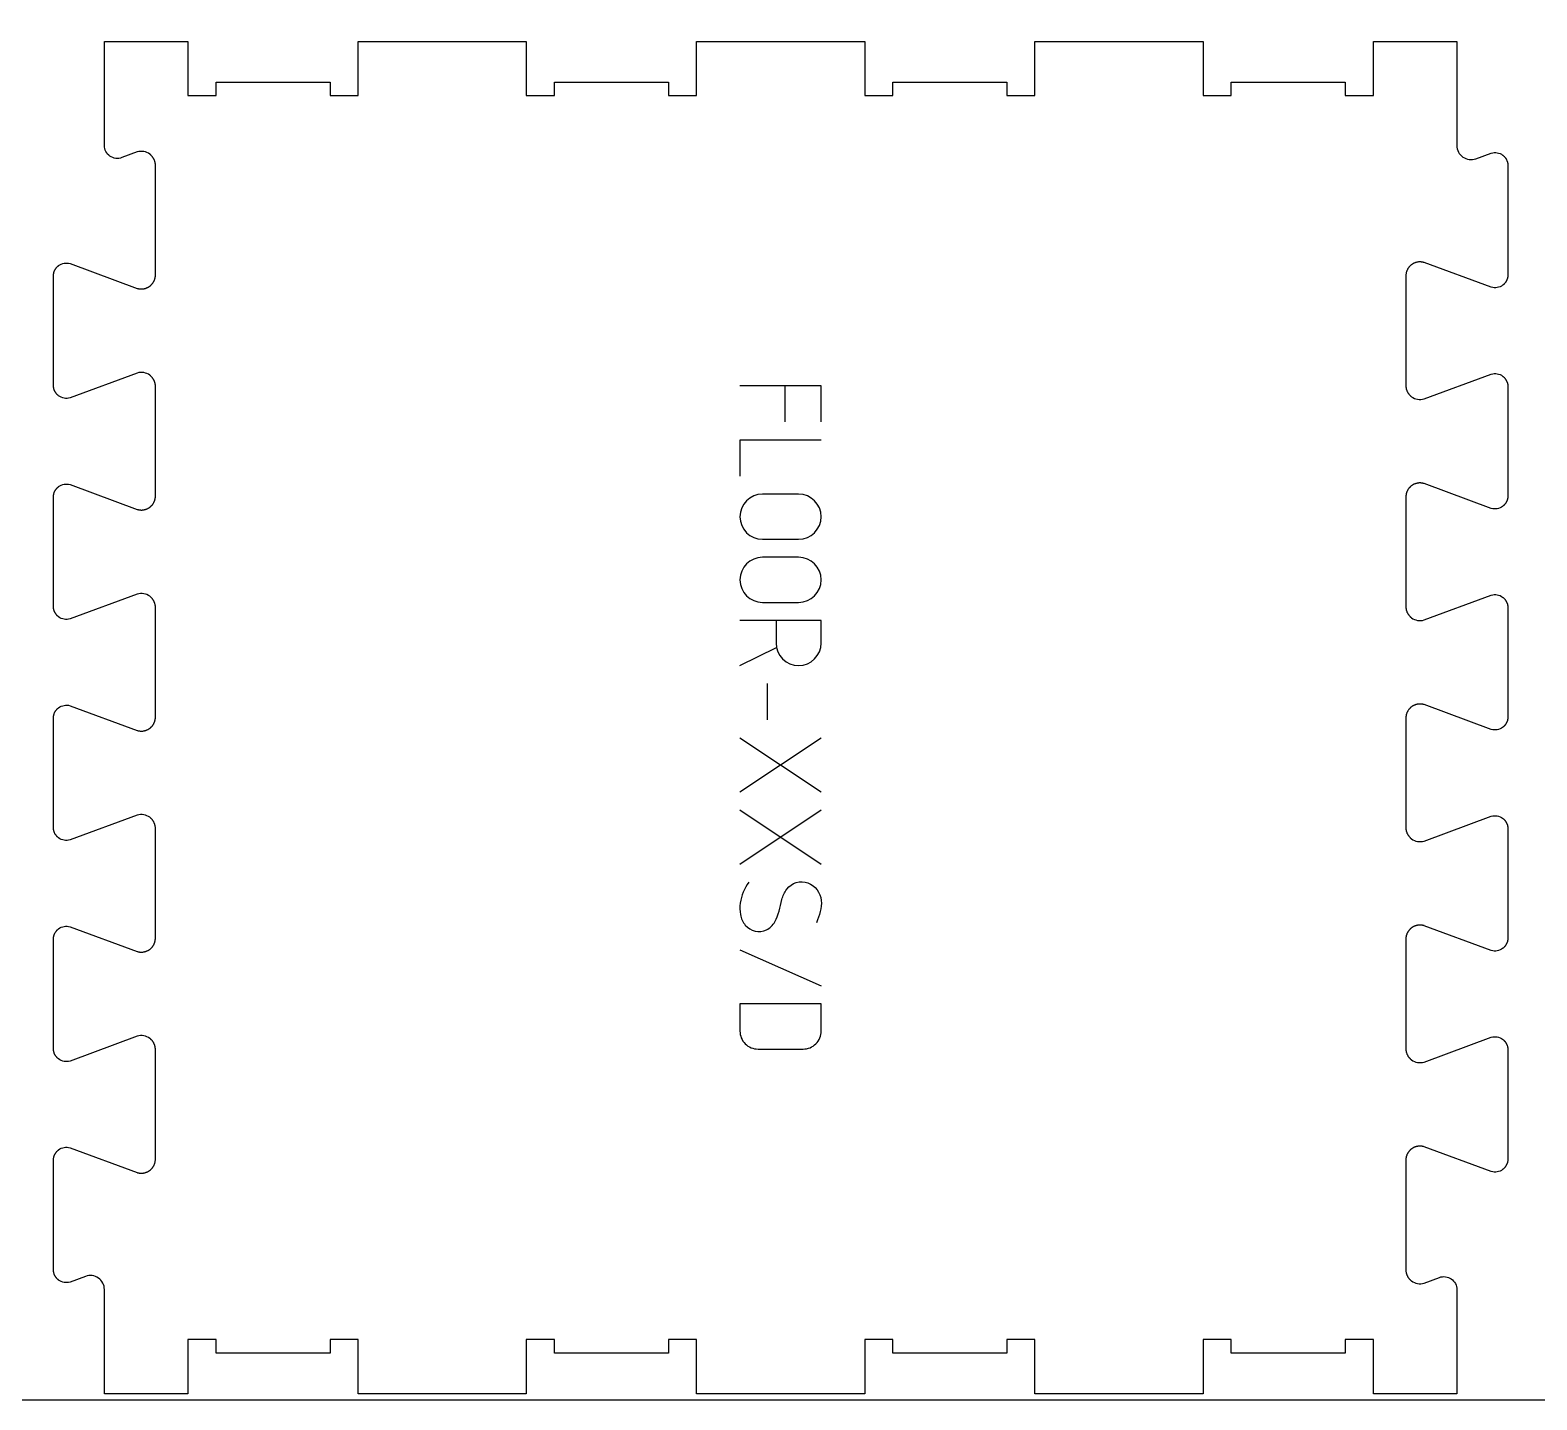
# Model space of a CAD drawing. Extents: x 0 to 12757, y 0 to 30003.
# Drawn here: x 1669 to 2337, y 11996 to 12603 of the extents above; entities that cross this region are included whole.
import ezdxf

# ---------------------------------------------------------------- set-up
doc = ezdxf.new("R2010")
doc.units = 0
for name, color, linetype in [('0_SHEET_SPRUCEPLY_2440X122', 1, 'CONTINUOUS'), ('1_ANYTOOL_1MMDEEP_LABELS_S', 2, 'CONTINUOUS'), ('4_ANYTOOL_CUTTHROUGH_OUTSI', 5, 'CONTINUOUS')]:
    doc.layers.add(name, color=color, linetype=linetype)

msp = doc.modelspace()

# ---------------------------------------------------------------- linework, layer by layer
at = {"layer": '0_SHEET_SPRUCEPLY_2440X122'}
msp.add_lwpolyline([(371.7, 13215.62), (371.7, 11995.62), (2811.7, 11995.62), (2811.7, 13215.62)], close=True, dxfattribs=at)
at = {"layer": '1_ANYTOOL_1MMDEEP_LABELS_S', "color": 2}
for points in [[(2019.31, 12429.14), (2019.31, 12445.14), (1983.31, 12445.14)], [(2003.31, 12429.14), (2003.31, 12445.14)], [(2019.31, 12421.14), (1983.31, 12421.14), (1983.31, 12405.14)], [(1983.31, 12321.14), (1999.5, 12329.23)], [(1995.31, 12313.14), (1995.31, 12297.14)], [(1983.31, 12289.14), (2019.31, 12265.14)], [(1983.31, 12265.14), (2019.31, 12289.14)], [(1983.31, 12257.14), (2019.31, 12233.14)], [(1983.31, 12233.14), (2019.31, 12257.14)], [(1983.31, 12195.14), (2019.31, 12179.14)]]:
    msp.add_lwpolyline(points, dxfattribs=at)
for points in [[(1993.31, 12397.14, 1), (1993.31, 12377.14), (2009.31, 12377.14, 1), (2009.31, 12397.14)], [(1993.31, 12369.14, 1), (1993.31, 12349.14), (2009.31, 12349.14, 1), (2009.31, 12369.14)], [(2019.31, 12159.14), (2019.31, 12171.14), (1983.31, 12171.14), (1983.31, 12159.14, 0.414214), (1991.31, 12151.14), (2011.31, 12151.14, 0.414214)]]:
    msp.add_lwpolyline(points, format="xyb", close=True, dxfattribs=at)
for points in [[(1999.31, 12341.14), (1999.31, 12331.14, 1), (2019.31, 12331.14), (2019.31, 12341.14), (1983.31, 12341.14)], [(1987.31, 12225.14, 0.136555), (1983.44, 12215.86, 0.071716), (1983.54, 12210.73, 0.133522), (1985.65, 12206.1, 0.344001), (1995.07, 12204.05, 0.153745), (1998.79, 12207.53, 0.071568), (2000.62, 12212.25, -0.00912), (2001.9, 12217.39, -0.090615), (2004.08, 12221.97, -0.340346), (2013.46, 12224.77, -0.284273), (2019.32, 12217.07, -0.092596), (2018.88, 12212.06, -0.017533), (2017.31, 12207.14)]]:
    msp.add_lwpolyline(points, format="xyb", dxfattribs=at)
at = {"layer": '4_ANYTOOL_CUTTHROUGH_OUTSI', "color": 5}
msp.add_lwpolyline([(1701.59, 12044.49, 0.522088), (1693.18, 12050.36), (1686.38, 12047.84, -0.236725), (1681.3, 12048.74), (1681.17, 12048.84), (1681.04, 12048.94), (1680.92, 12049.05), (1680.8, 12049.16), (1680.68, 12049.27), (1680.56, 12049.39), (1680.45, 12049.52), (1680.34, 12049.64), (1680.23, 12049.77), (1680.13, 12049.91), (1680.03, 12050.04), (1679.93, 12050.18), (1679.84, 12050.33), (1679.75, 12050.47), (1679.67, 12050.62), (1679.59, 12050.77), (1679.52, 12050.93), (1679.45, 12051.08), (1679.38, 12051.24), (1679.32, 12051.4), (1679.27, 12051.56), (1679.22, 12051.72), (1679.17, 12051.88), (1679.13, 12052.04), (1679.1, 12052.21), (1679.06, 12052.37), (1679.04, 12052.54), (1679.02, 12052.7), (1679, 12052.87), (1678.99, 12053.03), (1678.98, 12053.19), (1678.98, 12053.35), (1678.98, 12101.86), (1678.98, 12102.02), (1678.99, 12102.18), (1679, 12102.35), (1679.02, 12102.51), (1679.04, 12102.68), (1679.07, 12102.84), (1679.1, 12103), (1679.13, 12103.17), (1679.17, 12103.33), (1679.22, 12103.49), (1679.27, 12103.66), (1679.32, 12103.82), (1679.38, 12103.97), (1679.45, 12104.13), (1679.52, 12104.29), (1679.59, 12104.44), (1679.67, 12104.59), (1679.75, 12104.74), (1679.84, 12104.89), (1679.93, 12105.03), (1680.03, 12105.17), (1680.13, 12105.31), (1680.23, 12105.44), (1680.34, 12105.57), (1680.45, 12105.7), (1680.56, 12105.82), (1680.68, 12105.94), (1680.8, 12106.05), (1680.92, 12106.16), (1681.04, 12106.27), (1681.17, 12106.37), (1681.3, 12106.47, -0.236725), (1686.38, 12107.37), (1716.15, 12096.37), (1716.16, 12096.37), (1716.16, 12096.37), (1716.33, 12096.32), (1716.5, 12096.27), (1716.67, 12096.24), (1716.85, 12096.2), (1717.03, 12096.17), (1717.21, 12096.15), (1717.39, 12096.13), (1717.57, 12096.12), (1717.75, 12096.11), (1717.93, 12096.1), (1718.12, 12096.11), (1718.3, 12096.11), (1718.49, 12096.13), (1718.67, 12096.14), (1718.85, 12096.17), (1719.04, 12096.2), (1719.22, 12096.23), (1719.4, 12096.27), (1719.58, 12096.32), (1719.76, 12096.37), (1719.93, 12096.42), (1720.11, 12096.49), (1720.28, 12096.55), (1720.45, 12096.62), (1720.61, 12096.7), (1720.78, 12096.78), (1720.94, 12096.86), (1721.09, 12096.95), (1721.25, 12097.04), (1721.4, 12097.14), (1721.54, 12097.24), (1721.69, 12097.34), (1721.83, 12097.45), (1721.96, 12097.56), (1722.1, 12097.67), (1722.23, 12097.79), (1722.36, 12097.92), (1722.49, 12098.05), (1722.61, 12098.18), (1722.73, 12098.32), (1722.84, 12098.46), (1722.96, 12098.61), (1723.07, 12098.75), (1723.17, 12098.91), (1723.27, 12099.06), (1723.36, 12099.22), (1723.45, 12099.38), (1723.54, 12099.55), (1723.62, 12099.71), (1723.7, 12099.88), (1723.77, 12100.05), (1723.83, 12100.23), (1723.89, 12100.4), (1723.95, 12100.58), (1724, 12100.75), (1724.04, 12100.93), (1724.08, 12101.11), (1724.11, 12101.29), (1724.14, 12101.47), (1724.16, 12101.64), (1724.18, 12101.82), (1724.19, 12102), (1724.2, 12102.18), (1724.2, 12102.35), (1724.21, 12150.86), (1724.2, 12151.04), (1724.2, 12151.21), (1724.18, 12151.39), (1724.16, 12151.57), (1724.14, 12151.75), (1724.11, 12151.92), (1724.08, 12152.1), (1724.04, 12152.28), (1724, 12152.46), (1723.95, 12152.64), (1723.89, 12152.81), (1723.83, 12152.99), (1723.77, 12153.16), (1723.7, 12153.33), (1723.62, 12153.5), (1723.54, 12153.66), (1723.45, 12153.83), (1723.36, 12153.99), (1723.27, 12154.15), (1723.17, 12154.31), (1723.07, 12154.46), (1722.96, 12154.61), (1722.85, 12154.75), (1722.73, 12154.89), (1722.61, 12155.03), (1722.49, 12155.16), (1722.36, 12155.29), (1722.23, 12155.42), (1722.1, 12155.54), (1721.96, 12155.65), (1721.83, 12155.77), (1721.69, 12155.87, 0.237079), (1716.16, 12156.85), (1716.15, 12156.84), (1686.38, 12145.84), (1686.38, 12145.84, -0.236725), (1681.3, 12146.74), (1681.17, 12146.84), (1681.04, 12146.94), (1680.92, 12147.05), (1680.8, 12147.16), (1680.68, 12147.27), (1680.56, 12147.39), (1680.45, 12147.52), (1680.34, 12147.64), (1680.23, 12147.77), (1680.13, 12147.91), (1680.03, 12148.04), (1679.93, 12148.18), (1679.84, 12148.33), (1679.75, 12148.47), (1679.67, 12148.62), (1679.59, 12148.77), (1679.52, 12148.93), (1679.45, 12149.08), (1679.38, 12149.24), (1679.32, 12149.4), (1679.27, 12149.56), (1679.22, 12149.72), (1679.17, 12149.88), (1679.13, 12150.04), (1679.1, 12150.21), (1679.07, 12150.37), (1679.04, 12150.54), (1679.02, 12150.7), (1679, 12150.87), (1678.99, 12151.03), (1678.98, 12151.19), (1678.98, 12151.35), (1678.98, 12199.86), (1678.98, 12200.02), (1678.99, 12200.18), (1679, 12200.35), (1679.02, 12200.51), (1679.04, 12200.68), (1679.07, 12200.84), (1679.1, 12201), (1679.13, 12201.17), (1679.17, 12201.33), (1679.22, 12201.49), (1679.27, 12201.66), (1679.32, 12201.82), (1679.38, 12201.97), (1679.45, 12202.13), (1679.52, 12202.29), (1679.59, 12202.44), (1679.67, 12202.59), (1679.76, 12202.74), (1679.84, 12202.89), (1679.93, 12203.03), (1680.03, 12203.17), (1680.13, 12203.31), (1680.23, 12203.44), (1680.34, 12203.57), (1680.45, 12203.7), (1680.56, 12203.82), (1680.68, 12203.94), (1680.8, 12204.05), (1680.92, 12204.16), (1681.04, 12204.27), (1681.17, 12204.37), (1681.3, 12204.47, -0.236725), (1686.38, 12205.37), (1716.15, 12194.37), (1716.16, 12194.37), (1716.16, 12194.37), (1716.33, 12194.32), (1716.5, 12194.27), (1716.67, 12194.24), (1716.85, 12194.2), (1717.03, 12194.17), (1717.21, 12194.15), (1717.39, 12194.13), (1717.57, 12194.12), (1717.75, 12194.11), (1717.94, 12194.1), (1718.12, 12194.11), (1718.3, 12194.11), (1718.49, 12194.13), (1718.67, 12194.14), (1718.86, 12194.17), (1719.04, 12194.2), (1719.22, 12194.23), (1719.4, 12194.27), (1719.58, 12194.32), (1719.76, 12194.37), (1719.93, 12194.42), (1720.11, 12194.49), (1720.28, 12194.55), (1720.45, 12194.62), (1720.61, 12194.7), (1720.78, 12194.78), (1720.94, 12194.86), (1721.09, 12194.95), (1721.25, 12195.04), (1721.4, 12195.14), (1721.54, 12195.24), (1721.69, 12195.34), (1721.83, 12195.45), (1721.96, 12195.56), (1722.1, 12195.67), (1722.23, 12195.79), (1722.36, 12195.92), (1722.49, 12196.05), (1722.61, 12196.18), (1722.73, 12196.32), (1722.85, 12196.46), (1722.96, 12196.61), (1723.07, 12196.75), (1723.17, 12196.91), (1723.27, 12197.06), (1723.36, 12197.22), (1723.45, 12197.38), (1723.54, 12197.55), (1723.62, 12197.71), (1723.7, 12197.88), (1723.77, 12198.05), (1723.83, 12198.23), (1723.89, 12198.4), (1723.95, 12198.58), (1724, 12198.75), (1724.04, 12198.93), (1724.08, 12199.11), (1724.11, 12199.29), (1724.14, 12199.47), (1724.16, 12199.64), (1724.18, 12199.82), (1724.2, 12200), (1724.2, 12200.18), (1724.21, 12200.35), (1724.21, 12248.86), (1724.2, 12249.04), (1724.2, 12249.21), (1724.18, 12249.39), (1724.17, 12249.57), (1724.14, 12249.75), (1724.11, 12249.92), (1724.08, 12250.1), (1724.04, 12250.28), (1724, 12250.46), (1723.95, 12250.64), (1723.89, 12250.81), (1723.83, 12250.99), (1723.77, 12251.16), (1723.7, 12251.33), (1723.62, 12251.5), (1723.54, 12251.66), (1723.45, 12251.83), (1723.36, 12251.99), (1723.27, 12252.15), (1723.17, 12252.31), (1723.07, 12252.46), (1722.96, 12252.61), (1722.85, 12252.75), (1722.73, 12252.89), (1722.61, 12253.03), (1722.49, 12253.16), (1722.36, 12253.29), (1722.23, 12253.42), (1722.1, 12253.54), (1721.96, 12253.65), (1721.83, 12253.77), (1721.69, 12253.87, 0.237079), (1716.16, 12254.85), (1716.15, 12254.84), (1716.14, 12254.84), (1686.38, 12243.84), (1686.38, 12243.84, -0.236725), (1681.3, 12244.74), (1681.17, 12244.84), (1681.04, 12244.94), (1680.92, 12245.05), (1680.8, 12245.16), (1680.68, 12245.27), (1680.56, 12245.39), (1680.45, 12245.52), (1680.34, 12245.64), (1680.23, 12245.77), (1680.13, 12245.91), (1680.03, 12246.04), (1679.93, 12246.18), (1679.84, 12246.33), (1679.76, 12246.47), (1679.67, 12246.62), (1679.59, 12246.77), (1679.52, 12246.93), (1679.45, 12247.08), (1679.38, 12247.24), (1679.32, 12247.4), (1679.27, 12247.56), (1679.22, 12247.72), (1679.17, 12247.88), (1679.13, 12248.04), (1679.1, 12248.21), (1679.07, 12248.37), (1679.04, 12248.54), (1679.02, 12248.7), (1679, 12248.87), (1678.99, 12249.03), (1678.98, 12249.19), (1678.98, 12249.35), (1678.98, 12297.86), (1678.98, 12298.02), (1678.99, 12298.18), (1679, 12298.35), (1679.02, 12298.51), (1679.04, 12298.68), (1679.07, 12298.84), (1679.1, 12299), (1679.13, 12299.17), (1679.17, 12299.33), (1679.22, 12299.49), (1679.27, 12299.66), (1679.33, 12299.82), (1679.39, 12299.97), (1679.45, 12300.13), (1679.52, 12300.29), (1679.59, 12300.44), (1679.67, 12300.59), (1679.76, 12300.74), (1679.84, 12300.89), (1679.93, 12301.03), (1680.03, 12301.17), (1680.13, 12301.31), (1680.23, 12301.44), (1680.34, 12301.57), (1680.45, 12301.7), (1680.56, 12301.82), (1680.68, 12301.94), (1680.8, 12302.05), (1680.92, 12302.16), (1681.04, 12302.27), (1681.17, 12302.37), (1681.3, 12302.47, -0.236725), (1686.38, 12303.37), (1716.15, 12292.37), (1716.16, 12292.37), (1716.16, 12292.37), (1716.33, 12292.32), (1716.5, 12292.27), (1716.67, 12292.24), (1716.85, 12292.2), (1717.03, 12292.17), (1717.21, 12292.15), (1717.39, 12292.13), (1717.57, 12292.12), (1717.75, 12292.11), (1717.94, 12292.1), (1718.12, 12292.11), (1718.3, 12292.11), (1718.49, 12292.13), (1718.67, 12292.14), (1718.86, 12292.17), (1719.04, 12292.2), (1719.22, 12292.23), (1719.4, 12292.27), (1719.58, 12292.32), (1719.76, 12292.37), (1719.93, 12292.42), (1720.11, 12292.49), (1720.28, 12292.55), (1720.45, 12292.62), (1720.61, 12292.7), (1720.78, 12292.78), (1720.94, 12292.86), (1721.09, 12292.95), (1721.25, 12293.04), (1721.4, 12293.14), (1721.54, 12293.24), (1721.69, 12293.34), (1721.83, 12293.45), (1721.96, 12293.56), (1722.1, 12293.67), (1722.23, 12293.79), (1722.36, 12293.92), (1722.49, 12294.05), (1722.61, 12294.18), (1722.73, 12294.32), (1722.85, 12294.46), (1722.96, 12294.61), (1723.07, 12294.75), (1723.17, 12294.91), (1723.27, 12295.06), (1723.36, 12295.22), (1723.45, 12295.38), (1723.54, 12295.55), (1723.62, 12295.71), (1723.7, 12295.88), (1723.77, 12296.05), (1723.83, 12296.23), (1723.89, 12296.4), (1723.95, 12296.58), (1724, 12296.75), (1724.04, 12296.93), (1724.08, 12297.11), (1724.11, 12297.29), (1724.14, 12297.47), (1724.17, 12297.64), (1724.18, 12297.82), (1724.2, 12298), (1724.2, 12298.18), (1724.21, 12298.35), (1724.21, 12346.86), (1724.2, 12347.04), (1724.2, 12347.21), (1724.18, 12347.39), (1724.17, 12347.57), (1724.14, 12347.75), (1724.11, 12347.92), (1724.08, 12348.1), (1724.04, 12348.28), (1724, 12348.46), (1723.95, 12348.64), (1723.89, 12348.81), (1723.83, 12348.99), (1723.77, 12349.16), (1723.7, 12349.33), (1723.62, 12349.5), (1723.54, 12349.66), (1723.46, 12349.83), (1723.36, 12349.99), (1723.27, 12350.15), (1723.17, 12350.31), (1723.07, 12350.46), (1722.96, 12350.61), (1722.85, 12350.75), (1722.73, 12350.89), (1722.61, 12351.03), (1722.49, 12351.16), (1722.36, 12351.29), (1722.23, 12351.42), (1722.1, 12351.54), (1721.96, 12351.65), (1721.83, 12351.77), (1721.69, 12351.87, 0.237079), (1716.16, 12352.85), (1716.15, 12352.84), (1716.15, 12352.84), (1686.38, 12341.84), (1686.38, 12341.84, -0.236725), (1681.3, 12342.74), (1681.17, 12342.84), (1681.04, 12342.94), (1680.92, 12343.05), (1680.8, 12343.16), (1680.68, 12343.27), (1680.56, 12343.39), (1680.45, 12343.52), (1680.34, 12343.64), (1680.23, 12343.77), (1680.13, 12343.91), (1680.03, 12344.04), (1679.93, 12344.18), (1679.84, 12344.33), (1679.76, 12344.47), (1679.67, 12344.62), (1679.59, 12344.77), (1679.52, 12344.93), (1679.45, 12345.08), (1679.39, 12345.24), (1679.33, 12345.4), (1679.27, 12345.56), (1679.22, 12345.72), (1679.17, 12345.88), (1679.13, 12346.04), (1679.1, 12346.21), (1679.07, 12346.37), (1679.04, 12346.54), (1679.02, 12346.7), (1679, 12346.87), (1678.99, 12347.03), (1678.98, 12347.19), (1678.98, 12347.35), (1678.98, 12395.86), (1678.98, 12396.02), (1678.99, 12396.18), (1679, 12396.35), (1679.02, 12396.51), (1679.04, 12396.68), (1679.07, 12396.84), (1679.1, 12397), (1679.13, 12397.17), (1679.17, 12397.33), (1679.22, 12397.49), (1679.27, 12397.66), (1679.33, 12397.82), (1679.39, 12397.97), (1679.45, 12398.13), (1679.52, 12398.29), (1679.59, 12398.44), (1679.67, 12398.59), (1679.76, 12398.74), (1679.84, 12398.89), (1679.94, 12399.03), (1680.03, 12399.17), (1680.13, 12399.31), (1680.23, 12399.44), (1680.34, 12399.57), (1680.45, 12399.7), (1680.56, 12399.82), (1680.68, 12399.94), (1680.8, 12400.05), (1680.92, 12400.16), (1681.05, 12400.27), (1681.17, 12400.37), (1681.3, 12400.47, -0.236725), (1686.38, 12401.37), (1716.15, 12390.37), (1716.16, 12390.37), (1716.16, 12390.37), (1716.33, 12390.32), (1716.5, 12390.27), (1716.67, 12390.24), (1716.85, 12390.2), (1717.03, 12390.17), (1717.21, 12390.15), (1717.39, 12390.13), (1717.57, 12390.12), (1717.75, 12390.11), (1717.94, 12390.1), (1718.12, 12390.11), (1718.3, 12390.11), (1718.49, 12390.13), (1718.67, 12390.14), (1718.86, 12390.17), (1719.04, 12390.2), (1719.22, 12390.23), (1719.4, 12390.27), (1719.58, 12390.32), (1719.76, 12390.37), (1719.93, 12390.42), (1720.11, 12390.49), (1720.28, 12390.55), (1720.45, 12390.62), (1720.61, 12390.7), (1720.78, 12390.78), (1720.94, 12390.86), (1721.09, 12390.95), (1721.25, 12391.04), (1721.4, 12391.14), (1721.54, 12391.24), (1721.69, 12391.34), (1721.83, 12391.45), (1721.96, 12391.56), (1722.1, 12391.67), (1722.23, 12391.79), (1722.36, 12391.92), (1722.49, 12392.05), (1722.61, 12392.18), (1722.73, 12392.32), (1722.85, 12392.46), (1722.96, 12392.61), (1723.07, 12392.75), (1723.17, 12392.91), (1723.27, 12393.06), (1723.36, 12393.22), (1723.46, 12393.38), (1723.54, 12393.55), (1723.62, 12393.71), (1723.7, 12393.88), (1723.77, 12394.05), (1723.83, 12394.23), (1723.89, 12394.4), (1723.95, 12394.58), (1724, 12394.75), (1724.04, 12394.93), (1724.08, 12395.11), (1724.11, 12395.29), (1724.14, 12395.47), (1724.17, 12395.64), (1724.18, 12395.82), (1724.2, 12396), (1724.2, 12396.18), (1724.21, 12396.35), (1724.21, 12444.86), (1724.2, 12445.04), (1724.2, 12445.21), (1724.18, 12445.39), (1724.17, 12445.57), (1724.14, 12445.75), (1724.12, 12445.92), (1724.08, 12446.1), (1724.04, 12446.28), (1724, 12446.46), (1723.95, 12446.64), (1723.89, 12446.81), (1723.83, 12446.99), (1723.77, 12447.16), (1723.7, 12447.33), (1723.62, 12447.5), (1723.54, 12447.66), (1723.46, 12447.83), (1723.37, 12447.99), (1723.27, 12448.15), (1723.17, 12448.31), (1723.07, 12448.46), (1722.96, 12448.61), (1722.85, 12448.75), (1722.73, 12448.89), (1722.61, 12449.03), (1722.49, 12449.16), (1722.36, 12449.29), (1722.23, 12449.42), (1722.1, 12449.54), (1721.96, 12449.65), (1721.83, 12449.77), (1721.69, 12449.87, 0.237079), (1716.16, 12450.85), (1716.15, 12450.84), (1686.38, 12439.84), (1686.38, 12439.84, -0.236725), (1681.3, 12440.74), (1681.17, 12440.84), (1681.05, 12440.94), (1680.92, 12441.05), (1680.8, 12441.16), (1680.68, 12441.27), (1680.56, 12441.39), (1680.45, 12441.52), (1680.34, 12441.64), (1680.23, 12441.77), (1680.13, 12441.91), (1680.03, 12442.04), (1679.94, 12442.18), (1679.84, 12442.33), (1679.76, 12442.47), (1679.67, 12442.62), (1679.59, 12442.77), (1679.52, 12442.93), (1679.45, 12443.08), (1679.39, 12443.24), (1679.33, 12443.4), (1679.27, 12443.56), (1679.22, 12443.72), (1679.17, 12443.88), (1679.13, 12444.04), (1679.1, 12444.21), (1679.07, 12444.37), (1679.04, 12444.54), (1679.02, 12444.7), (1679, 12444.87), (1678.99, 12445.03), (1678.98, 12445.19), (1678.98, 12445.35), (1678.98, 12493.86), (1678.99, 12494.02), (1678.99, 12494.18), (1679, 12494.35), (1679.02, 12494.51), (1679.04, 12494.68), (1679.07, 12494.84), (1679.1, 12495), (1679.13, 12495.17), (1679.17, 12495.33), (1679.22, 12495.49), (1679.27, 12495.66), (1679.33, 12495.82), (1679.39, 12495.97), (1679.45, 12496.13), (1679.52, 12496.29), (1679.59, 12496.44), (1679.67, 12496.59), (1679.76, 12496.74), (1679.84, 12496.89), (1679.94, 12497.03), (1680.03, 12497.17), (1680.13, 12497.31), (1680.23, 12497.44), (1680.34, 12497.57), (1680.45, 12497.7), (1680.56, 12497.82), (1680.68, 12497.94), (1680.8, 12498.05), (1680.92, 12498.16), (1681.05, 12498.27), (1681.17, 12498.37), (1681.3, 12498.47, -0.236725), (1686.38, 12499.37), (1716.15, 12488.37), (1716.16, 12488.37), (1716.16, 12488.37), (1716.33, 12488.32), (1716.5, 12488.27), (1716.68, 12488.24), (1716.85, 12488.2), (1717.03, 12488.17), (1717.21, 12488.15), (1717.39, 12488.13), (1717.57, 12488.12), (1717.75, 12488.11), (1717.94, 12488.1), (1718.12, 12488.11), (1718.3, 12488.11), (1718.49, 12488.13), (1718.67, 12488.14), (1718.86, 12488.17), (1719.04, 12488.2), (1719.22, 12488.23), (1719.4, 12488.27), (1719.58, 12488.32), (1719.76, 12488.37), (1719.93, 12488.42), (1720.11, 12488.49), (1720.28, 12488.55), (1720.45, 12488.62), (1720.61, 12488.7), (1720.78, 12488.78), (1720.94, 12488.86), (1721.09, 12488.95), (1721.25, 12489.04), (1721.4, 12489.14), (1721.54, 12489.24), (1721.69, 12489.34), (1721.83, 12489.45), (1721.96, 12489.56), (1722.1, 12489.67), (1722.23, 12489.79), (1722.36, 12489.92), (1722.49, 12490.05), (1722.61, 12490.18), (1722.73, 12490.32), (1722.85, 12490.46), (1722.96, 12490.61), (1723.07, 12490.75), (1723.17, 12490.91), (1723.27, 12491.06), (1723.37, 12491.22), (1723.46, 12491.38), (1723.54, 12491.55), (1723.62, 12491.71), (1723.7, 12491.88), (1723.77, 12492.05), (1723.83, 12492.23), (1723.89, 12492.4), (1723.95, 12492.58), (1724, 12492.75), (1724.04, 12492.93), (1724.08, 12493.11), (1724.12, 12493.29), (1724.14, 12493.47), (1724.17, 12493.64), (1724.18, 12493.82), (1724.2, 12494), (1724.2, 12494.18), (1724.21, 12494.35), (1724.21, 12542.86), (1724.2, 12543.04), (1724.2, 12543.21), (1724.18, 12543.39), (1724.17, 12543.57), (1724.14, 12543.75), (1724.12, 12543.92), (1724.08, 12544.1), (1724.04, 12544.28), (1724, 12544.46), (1723.95, 12544.64), (1723.89, 12544.81), (1723.83, 12544.99), (1723.77, 12545.16), (1723.7, 12545.33), (1723.62, 12545.5), (1723.54, 12545.66), (1723.46, 12545.83), (1723.37, 12545.99), (1723.27, 12546.15), (1723.17, 12546.31), (1723.07, 12546.46), (1722.96, 12546.61), (1722.85, 12546.75), (1722.73, 12546.89), (1722.61, 12547.03), (1722.49, 12547.16), (1722.36, 12547.29), (1722.23, 12547.42), (1722.1, 12547.54), (1721.96, 12547.65), (1721.83, 12547.77), (1721.69, 12547.87, 0.237079), (1716.16, 12548.85), (1716.15, 12548.84), (1709.34, 12546.33), (1709.34, 12546.33, -0.522087), (1701.59, 12551.72), (1701.59, 12597.86), (1738.59, 12597.86), (1738.59, 12573.86), (1751.09, 12573.86), (1751.09, 12579.86), (1801.59, 12579.86), (1801.59, 12573.86), (1814.09, 12573.86), (1814.09, 12597.86), (1888.59, 12597.86), (1888.59, 12573.86), (1901.09, 12573.86), (1901.09, 12579.86), (1951.59, 12579.86), (1951.59, 12573.86), (1964.09, 12573.86), (1964.09, 12597.86), (2038.59, 12597.86), (2038.59, 12573.86), (2051.09, 12573.86), (2051.09, 12579.86), (2101.59, 12579.86), (2101.59, 12573.86), (2114.09, 12573.86), (2114.09, 12597.86), (2188.59, 12597.86), (2188.59, 12573.86), (2201.09, 12573.86), (2201.09, 12579.86), (2251.59, 12579.86), (2251.59, 12573.86), (2264.09, 12573.86), (2264.09, 12597.86), (2301.09, 12597.86), (2301.09, 12551.72), (2301.09, 12551.72, 0.522088), (2309.51, 12545.86), (2316.31, 12548.37, -0.236725), (2321.39, 12547.47), (2321.52, 12547.37), (2321.64, 12547.27), (2321.77, 12547.16), (2321.89, 12547.05), (2322.01, 12546.94), (2322.13, 12546.82), (2322.24, 12546.7), (2322.35, 12546.57), (2322.46, 12546.44), (2322.56, 12546.31), (2322.66, 12546.17), (2322.75, 12546.03), (2322.85, 12545.89), (2322.93, 12545.74), (2323.02, 12545.59), (2323.09, 12545.44), (2323.17, 12545.29), (2323.24, 12545.13), (2323.3, 12544.97), (2323.36, 12544.81), (2323.42, 12544.65), (2323.47, 12544.49), (2323.52, 12544.33), (2323.56, 12544.17), (2323.59, 12544), (2323.62, 12543.84), (2323.65, 12543.67), (2323.67, 12543.51), (2323.69, 12543.35), (2323.7, 12543.18), (2323.7, 12543.02), (2323.71, 12542.86), (2323.71, 12494.35), (2323.7, 12494.19), (2323.7, 12494.03), (2323.69, 12493.86), (2323.67, 12493.7), (2323.65, 12493.54), (2323.62, 12493.37), (2323.59, 12493.21), (2323.56, 12493.04), (2323.51, 12492.88), (2323.47, 12492.72), (2323.42, 12492.56), (2323.36, 12492.4), (2323.3, 12492.24), (2323.24, 12492.08), (2323.17, 12491.92), (2323.09, 12491.77), (2323.02, 12491.62), (2322.93, 12491.47), (2322.85, 12491.33), (2322.75, 12491.18), (2322.66, 12491.04), (2322.56, 12490.91), (2322.46, 12490.77), (2322.35, 12490.64), (2322.24, 12490.51), (2322.13, 12490.39), (2322.01, 12490.27), (2321.89, 12490.16), (2321.77, 12490.05), (2321.64, 12489.94), (2321.52, 12489.84), (2321.39, 12489.74, -0.236725), (2316.31, 12488.84), (2286.54, 12499.84), (2286.53, 12499.85), (2286.53, 12499.85), (2286.36, 12499.89), (2286.19, 12499.94), (2286.01, 12499.98), (2285.84, 12500.01), (2285.66, 12500.04), (2285.48, 12500.06), (2285.3, 12500.08), (2285.12, 12500.1), (2284.94, 12500.11), (2284.75, 12500.11), (2284.57, 12500.11), (2284.38, 12500.1), (2284.2, 12500.09), (2284.02, 12500.07), (2283.83, 12500.04), (2283.65, 12500.01), (2283.47, 12499.98), (2283.29, 12499.94), (2283.11, 12499.89), (2282.93, 12499.84), (2282.75, 12499.79), (2282.58, 12499.73), (2282.41, 12499.66), (2282.24, 12499.59), (2282.07, 12499.52), (2281.91, 12499.44), (2281.75, 12499.35), (2281.59, 12499.26), (2281.44, 12499.17), (2281.29, 12499.08), (2281.14, 12498.98), (2281, 12498.87), (2280.86, 12498.77), (2280.72, 12498.65), (2280.59, 12498.54), (2280.46, 12498.42), (2280.33, 12498.29), (2280.2, 12498.16), (2280.08, 12498.03), (2279.96, 12497.89), (2279.84, 12497.75), (2279.73, 12497.61), (2279.62, 12497.46), (2279.52, 12497.3), (2279.42, 12497.15), (2279.32, 12496.99), (2279.23, 12496.83), (2279.15, 12496.66), (2279.07, 12496.5), (2278.99, 12496.33), (2278.92, 12496.16), (2278.86, 12495.99), (2278.8, 12495.81), (2278.74, 12495.64), (2278.69, 12495.46), (2278.65, 12495.28), (2278.61, 12495.1), (2278.57, 12494.92), (2278.55, 12494.75), (2278.52, 12494.57), (2278.51, 12494.39), (2278.49, 12494.21), (2278.49, 12494.03), (2278.48, 12493.86), (2278.48, 12445.35), (2278.48, 12445.18), (2278.49, 12445), (2278.5, 12444.82), (2278.52, 12444.64), (2278.55, 12444.47), (2278.57, 12444.29), (2278.61, 12444.11), (2278.65, 12443.93), (2278.69, 12443.75), (2278.74, 12443.58), (2278.79, 12443.4), (2278.86, 12443.23), (2278.92, 12443.05), (2278.99, 12442.88), (2279.07, 12442.71), (2279.15, 12442.55), (2279.23, 12442.38), (2279.32, 12442.22), (2279.42, 12442.06), (2279.52, 12441.91), (2279.62, 12441.75), (2279.73, 12441.61), (2279.84, 12441.46), (2279.96, 12441.32), (2280.08, 12441.18), (2280.2, 12441.05), (2280.33, 12440.92), (2280.46, 12440.79), (2280.59, 12440.67), (2280.72, 12440.56), (2280.86, 12440.45), (2281, 12440.34, 0.237079), (2286.53, 12439.37), (2286.54, 12439.37), (2316.31, 12450.37), (2316.31, 12450.37, -0.236725), (2321.39, 12449.47), (2321.52, 12449.37), (2321.64, 12449.27), (2321.77, 12449.16), (2321.89, 12449.05), (2322.01, 12448.94), (2322.13, 12448.82), (2322.24, 12448.7), (2322.35, 12448.57), (2322.46, 12448.44), (2322.56, 12448.31), (2322.66, 12448.17), (2322.75, 12448.03), (2322.85, 12447.89), (2322.93, 12447.74), (2323.02, 12447.59), (2323.09, 12447.44), (2323.17, 12447.29), (2323.24, 12447.13), (2323.3, 12446.97), (2323.36, 12446.81), (2323.42, 12446.65), (2323.47, 12446.49), (2323.51, 12446.33), (2323.56, 12446.17), (2323.59, 12446), (2323.62, 12445.84), (2323.65, 12445.67), (2323.67, 12445.51), (2323.69, 12445.35), (2323.7, 12445.18), (2323.7, 12445.02), (2323.71, 12444.86), (2323.71, 12396.35), (2323.7, 12396.19), (2323.7, 12396.03), (2323.69, 12395.86), (2323.67, 12395.7), (2323.65, 12395.54), (2323.62, 12395.37), (2323.59, 12395.21), (2323.56, 12395.04), (2323.51, 12394.88), (2323.47, 12394.72), (2323.42, 12394.56), (2323.36, 12394.4), (2323.3, 12394.24), (2323.24, 12394.08), (2323.17, 12393.92), (2323.09, 12393.77), (2323.02, 12393.62), (2322.93, 12393.47), (2322.84, 12393.33), (2322.75, 12393.18), (2322.66, 12393.04), (2322.56, 12392.91), (2322.45, 12392.77), (2322.35, 12392.64), (2322.24, 12392.51), (2322.12, 12392.39), (2322.01, 12392.27), (2321.89, 12392.16), (2321.77, 12392.05), (2321.64, 12391.94), (2321.52, 12391.84), (2321.39, 12391.74, -0.236725), (2316.31, 12390.84), (2286.54, 12401.84), (2286.53, 12401.85), (2286.53, 12401.85), (2286.36, 12401.89), (2286.19, 12401.94), (2286.01, 12401.98), (2285.84, 12402.01), (2285.66, 12402.04), (2285.48, 12402.06), (2285.3, 12402.08), (2285.12, 12402.1), (2284.94, 12402.11), (2284.75, 12402.11), (2284.57, 12402.11), (2284.38, 12402.1), (2284.2, 12402.09), (2284.02, 12402.07), (2283.83, 12402.04), (2283.65, 12402.01), (2283.47, 12401.98), (2283.29, 12401.94), (2283.11, 12401.89), (2282.93, 12401.84), (2282.75, 12401.79), (2282.58, 12401.73), (2282.41, 12401.66), (2282.24, 12401.59), (2282.07, 12401.52), (2281.91, 12401.44), (2281.75, 12401.35), (2281.59, 12401.26), (2281.44, 12401.17), (2281.29, 12401.08), (2281.14, 12400.98), (2281, 12400.87), (2280.86, 12400.77), (2280.72, 12400.65), (2280.59, 12400.54), (2280.46, 12400.42), (2280.33, 12400.29), (2280.2, 12400.16), (2280.08, 12400.03), (2279.96, 12399.89), (2279.84, 12399.75), (2279.73, 12399.61), (2279.62, 12399.46), (2279.52, 12399.3), (2279.42, 12399.15), (2279.32, 12398.99), (2279.23, 12398.83), (2279.15, 12398.66), (2279.07, 12398.5), (2278.99, 12398.33), (2278.92, 12398.16), (2278.86, 12397.99), (2278.79, 12397.81), (2278.74, 12397.64), (2278.69, 12397.46), (2278.65, 12397.28), (2278.61, 12397.1), (2278.57, 12396.92), (2278.55, 12396.75), (2278.52, 12396.57), (2278.5, 12396.39), (2278.49, 12396.21), (2278.48, 12396.03), (2278.48, 12395.86), (2278.48, 12347.35), (2278.48, 12347.18), (2278.49, 12347), (2278.5, 12346.82), (2278.52, 12346.64), (2278.55, 12346.47), (2278.57, 12346.29), (2278.61, 12346.11), (2278.65, 12345.93), (2278.69, 12345.75), (2278.74, 12345.58), (2278.79, 12345.4), (2278.85, 12345.23), (2278.92, 12345.05), (2278.99, 12344.88), (2279.07, 12344.71), (2279.15, 12344.55), (2279.23, 12344.38), (2279.32, 12344.22), (2279.42, 12344.06), (2279.52, 12343.91), (2279.62, 12343.75), (2279.73, 12343.61), (2279.84, 12343.46), (2279.96, 12343.32), (2280.08, 12343.18), (2280.2, 12343.05), (2280.33, 12342.92), (2280.46, 12342.79), (2280.59, 12342.67), (2280.72, 12342.56), (2280.86, 12342.45), (2281, 12342.34, 0.237079), (2286.53, 12341.37), (2286.54, 12341.37), (2316.31, 12352.37), (2316.31, 12352.37, -0.236725), (2321.39, 12351.47), (2321.52, 12351.37), (2321.64, 12351.27), (2321.77, 12351.16), (2321.89, 12351.05), (2322.01, 12350.94), (2322.12, 12350.82), (2322.24, 12350.7), (2322.35, 12350.57), (2322.45, 12350.44), (2322.56, 12350.31), (2322.66, 12350.17), (2322.75, 12350.03), (2322.84, 12349.89), (2322.93, 12349.74), (2323.02, 12349.59), (2323.09, 12349.44), (2323.17, 12349.29), (2323.24, 12349.13), (2323.3, 12348.97), (2323.36, 12348.81), (2323.42, 12348.65), (2323.47, 12348.49), (2323.51, 12348.33), (2323.56, 12348.17), (2323.59, 12348), (2323.62, 12347.84), (2323.65, 12347.67), (2323.67, 12347.51), (2323.69, 12347.35), (2323.7, 12347.18), (2323.7, 12347.02), (2323.71, 12346.86), (2323.71, 12298.35), (2323.7, 12298.19), (2323.7, 12298.03), (2323.68, 12297.86), (2323.67, 12297.7), (2323.65, 12297.54), (2323.62, 12297.37), (2323.59, 12297.21), (2323.55, 12297.04), (2323.51, 12296.88), (2323.47, 12296.72), (2323.42, 12296.56), (2323.36, 12296.4), (2323.3, 12296.24), (2323.24, 12296.08), (2323.17, 12295.92), (2323.09, 12295.77), (2323.01, 12295.62), (2322.93, 12295.47), (2322.84, 12295.33), (2322.75, 12295.18), (2322.66, 12295.04), (2322.56, 12294.91), (2322.45, 12294.77), (2322.35, 12294.64), (2322.24, 12294.51), (2322.12, 12294.39), (2322.01, 12294.27), (2321.89, 12294.16), (2321.77, 12294.05), (2321.64, 12293.94), (2321.52, 12293.84), (2321.39, 12293.74, -0.236725), (2316.31, 12292.84), (2286.54, 12303.84), (2286.53, 12303.85), (2286.53, 12303.85), (2286.36, 12303.89), (2286.19, 12303.94), (2286.01, 12303.98), (2285.84, 12304.01), (2285.66, 12304.04), (2285.48, 12304.06), (2285.3, 12304.08), (2285.12, 12304.1), (2284.94, 12304.11), (2284.75, 12304.11), (2284.57, 12304.11), (2284.38, 12304.1), (2284.2, 12304.09), (2284.02, 12304.07), (2283.83, 12304.04), (2283.65, 12304.01), (2283.47, 12303.98), (2283.29, 12303.94), (2283.11, 12303.89), (2282.93, 12303.84), (2282.75, 12303.79), (2282.58, 12303.73), (2282.41, 12303.66), (2282.24, 12303.59), (2282.07, 12303.52), (2281.91, 12303.44), (2281.75, 12303.35), (2281.59, 12303.26), (2281.44, 12303.17), (2281.29, 12303.08), (2281.14, 12302.98), (2281, 12302.87), (2280.86, 12302.77), (2280.72, 12302.65), (2280.59, 12302.54), (2280.46, 12302.42), (2280.33, 12302.29), (2280.2, 12302.16), (2280.08, 12302.03), (2279.96, 12301.89), (2279.84, 12301.75), (2279.73, 12301.61), (2279.62, 12301.46), (2279.52, 12301.3), (2279.42, 12301.15), (2279.32, 12300.99), (2279.23, 12300.83), (2279.15, 12300.66), (2279.07, 12300.5), (2278.99, 12300.33), (2278.92, 12300.16), (2278.85, 12299.99), (2278.79, 12299.81), (2278.74, 12299.64), (2278.69, 12299.46), (2278.65, 12299.28), (2278.61, 12299.1), (2278.57, 12298.92), (2278.55, 12298.75), (2278.52, 12298.57), (2278.5, 12298.39), (2278.49, 12298.21), (2278.48, 12298.03), (2278.48, 12297.86), (2278.48, 12249.35), (2278.48, 12249.18), (2278.49, 12249), (2278.5, 12248.82), (2278.52, 12248.64), (2278.54, 12248.47), (2278.57, 12248.29), (2278.61, 12248.11), (2278.65, 12247.93), (2278.69, 12247.75), (2278.74, 12247.58), (2278.79, 12247.4), (2278.85, 12247.23), (2278.92, 12247.05), (2278.99, 12246.88), (2279.07, 12246.71), (2279.15, 12246.55), (2279.23, 12246.38), (2279.32, 12246.22), (2279.42, 12246.06), (2279.52, 12245.91), (2279.62, 12245.75), (2279.73, 12245.61), (2279.84, 12245.46), (2279.96, 12245.32), (2280.08, 12245.18), (2280.2, 12245.05), (2280.33, 12244.92), (2280.46, 12244.79), (2280.59, 12244.67), (2280.72, 12244.56), (2280.86, 12244.45), (2281, 12244.34, 0.237079), (2286.53, 12243.37), (2286.53, 12243.37), (2316.31, 12254.37), (2316.31, 12254.37, -0.236725), (2321.39, 12253.47), (2321.52, 12253.37), (2321.64, 12253.27), (2321.77, 12253.16), (2321.89, 12253.05), (2322.01, 12252.94), (2322.12, 12252.82), (2322.24, 12252.7), (2322.35, 12252.57), (2322.45, 12252.44), (2322.56, 12252.31), (2322.66, 12252.17), (2322.75, 12252.03), (2322.84, 12251.89), (2322.93, 12251.74), (2323.01, 12251.59), (2323.09, 12251.44), (2323.17, 12251.29), (2323.24, 12251.13), (2323.3, 12250.97), (2323.36, 12250.81), (2323.42, 12250.65), (2323.47, 12250.49), (2323.51, 12250.33), (2323.55, 12250.17), (2323.59, 12250), (2323.62, 12249.84), (2323.65, 12249.67), (2323.67, 12249.51), (2323.68, 12249.35), (2323.7, 12249.18), (2323.7, 12249.02), (2323.71, 12248.86), (2323.7, 12200.35), (2323.7, 12200.19), (2323.7, 12200.03), (2323.68, 12199.86), (2323.67, 12199.7), (2323.65, 12199.54), (2323.62, 12199.37), (2323.59, 12199.21), (2323.55, 12199.04), (2323.51, 12198.88), (2323.47, 12198.72), (2323.42, 12198.56), (2323.36, 12198.4), (2323.3, 12198.24), (2323.24, 12198.08), (2323.17, 12197.92), (2323.09, 12197.77), (2323.01, 12197.62), (2322.93, 12197.47), (2322.84, 12197.33), (2322.75, 12197.18), (2322.66, 12197.04), (2322.56, 12196.91), (2322.45, 12196.77), (2322.35, 12196.64), (2322.24, 12196.51), (2322.12, 12196.39), (2322.01, 12196.27), (2321.89, 12196.16), (2321.77, 12196.05), (2321.64, 12195.94), (2321.52, 12195.84), (2321.39, 12195.74, -0.236725), (2316.31, 12194.84), (2286.53, 12205.84), (2286.53, 12205.85), (2286.53, 12205.85), (2286.36, 12205.89), (2286.19, 12205.94), (2286.01, 12205.98), (2285.84, 12206.01), (2285.66, 12206.04), (2285.48, 12206.06), (2285.3, 12206.08), (2285.12, 12206.1), (2284.93, 12206.11), (2284.75, 12206.11), (2284.57, 12206.11), (2284.38, 12206.1), (2284.2, 12206.09), (2284.02, 12206.07), (2283.83, 12206.04), (2283.65, 12206.01), (2283.47, 12205.98), (2283.29, 12205.94), (2283.11, 12205.89), (2282.93, 12205.84), (2282.75, 12205.79), (2282.58, 12205.73), (2282.41, 12205.66), (2282.24, 12205.59), (2282.07, 12205.52), (2281.91, 12205.44), (2281.75, 12205.35), (2281.59, 12205.26), (2281.44, 12205.17), (2281.29, 12205.08), (2281.14, 12204.98), (2281, 12204.87), (2280.86, 12204.77), (2280.72, 12204.65), (2280.59, 12204.54), (2280.46, 12204.42), (2280.33, 12204.29), (2280.2, 12204.16), (2280.08, 12204.03), (2279.96, 12203.89), (2279.84, 12203.75), (2279.73, 12203.61), (2279.62, 12203.46), (2279.52, 12203.3), (2279.42, 12203.15), (2279.32, 12202.99), (2279.23, 12202.83), (2279.15, 12202.66), (2279.07, 12202.5), (2278.99, 12202.33), (2278.92, 12202.16), (2278.85, 12201.99), (2278.79, 12201.81), (2278.74, 12201.64), (2278.69, 12201.46), (2278.65, 12201.28), (2278.61, 12201.1), (2278.57, 12200.92), (2278.54, 12200.75), (2278.52, 12200.57), (2278.5, 12200.39), (2278.49, 12200.21), (2278.48, 12200.03), (2278.48, 12199.86), (2278.48, 12151.35), (2278.48, 12151.18), (2278.49, 12151), (2278.5, 12150.82), (2278.52, 12150.64), (2278.54, 12150.47), (2278.57, 12150.29), (2278.61, 12150.11), (2278.64, 12149.93), (2278.69, 12149.75), (2278.74, 12149.58), (2278.79, 12149.4), (2278.85, 12149.23), (2278.92, 12149.05), (2278.99, 12148.88), (2279.07, 12148.71), (2279.15, 12148.55), (2279.23, 12148.38), (2279.32, 12148.22), (2279.42, 12148.06), (2279.52, 12147.91), (2279.62, 12147.75), (2279.73, 12147.61), (2279.84, 12147.46), (2279.96, 12147.32), (2280.08, 12147.18), (2280.2, 12147.05), (2280.33, 12146.92), (2280.46, 12146.79), (2280.59, 12146.67), (2280.72, 12146.56), (2280.86, 12146.45), (2281, 12146.34, 0.237079), (2286.53, 12145.37), (2286.53, 12145.37), (2316.31, 12156.37), (2316.31, 12156.37, -0.236725), (2321.39, 12155.47), (2321.52, 12155.37), (2321.64, 12155.27), (2321.77, 12155.16), (2321.89, 12155.05), (2322.01, 12154.94), (2322.12, 12154.82), (2322.24, 12154.7), (2322.35, 12154.57), (2322.45, 12154.44), (2322.56, 12154.31), (2322.66, 12154.17), (2322.75, 12154.03), (2322.84, 12153.89), (2322.93, 12153.74), (2323.01, 12153.59), (2323.09, 12153.44), (2323.17, 12153.29), (2323.24, 12153.13), (2323.3, 12152.97), (2323.36, 12152.81), (2323.42, 12152.65), (2323.47, 12152.49), (2323.51, 12152.33), (2323.55, 12152.17), (2323.59, 12152), (2323.62, 12151.84), (2323.65, 12151.67), (2323.67, 12151.51), (2323.68, 12151.35), (2323.7, 12151.18), (2323.7, 12151.02), (2323.7, 12150.86), (2323.7, 12102.35), (2323.7, 12102.19), (2323.7, 12102.03), (2323.68, 12101.86), (2323.67, 12101.7), (2323.65, 12101.54), (2323.62, 12101.37), (2323.59, 12101.21), (2323.55, 12101.04), (2323.51, 12100.88), (2323.47, 12100.72), (2323.42, 12100.56), (2323.36, 12100.4), (2323.3, 12100.24), (2323.24, 12100.08), (2323.17, 12099.92), (2323.09, 12099.77), (2323.01, 12099.62), (2322.93, 12099.47), (2322.84, 12099.33), (2322.75, 12099.18), (2322.66, 12099.04), (2322.56, 12098.91), (2322.45, 12098.77), (2322.35, 12098.64), (2322.24, 12098.51), (2322.12, 12098.39), (2322.01, 12098.27), (2321.89, 12098.16), (2321.77, 12098.05), (2321.64, 12097.94), (2321.52, 12097.84), (2321.39, 12097.74, -0.236725), (2316.31, 12096.84), (2286.53, 12107.84), (2286.53, 12107.85), (2286.53, 12107.85), (2286.36, 12107.89), (2286.19, 12107.94), (2286.01, 12107.98), (2285.84, 12108.01), (2285.66, 12108.04), (2285.48, 12108.06), (2285.3, 12108.08), (2285.12, 12108.1), (2284.93, 12108.11), (2284.75, 12108.11), (2284.57, 12108.11), (2284.38, 12108.1), (2284.2, 12108.09), (2284.01, 12108.07), (2283.83, 12108.04), (2283.65, 12108.01), (2283.47, 12107.98), (2283.29, 12107.94), (2283.11, 12107.89), (2282.93, 12107.84), (2282.75, 12107.79), (2282.58, 12107.73), (2282.41, 12107.66), (2282.24, 12107.59), (2282.07, 12107.52), (2281.91, 12107.44), (2281.75, 12107.35), (2281.59, 12107.26), (2281.44, 12107.17), (2281.29, 12107.08), (2281.14, 12106.98), (2281, 12106.87), (2280.86, 12106.77), (2280.72, 12106.65), (2280.59, 12106.54), (2280.46, 12106.42), (2280.33, 12106.29), (2280.2, 12106.16), (2280.08, 12106.03), (2279.96, 12105.89), (2279.84, 12105.75), (2279.73, 12105.61), (2279.62, 12105.46), (2279.52, 12105.3), (2279.42, 12105.15), (2279.32, 12104.99), (2279.23, 12104.83), (2279.15, 12104.66), (2279.07, 12104.5), (2278.99, 12104.33), (2278.92, 12104.16), (2278.85, 12103.99), (2278.79, 12103.81), (2278.74, 12103.64), (2278.69, 12103.46), (2278.64, 12103.28), (2278.61, 12103.1), (2278.57, 12102.92), (2278.54, 12102.75), (2278.52, 12102.57), (2278.5, 12102.39), (2278.49, 12102.21), (2278.48, 12102.03), (2278.48, 12101.86), (2278.48, 12053.35), (2278.48, 12053.18), (2278.49, 12053), (2278.5, 12052.82), (2278.52, 12052.64), (2278.54, 12052.47), (2278.57, 12052.29), (2278.61, 12052.11), (2278.64, 12051.93), (2278.69, 12051.75), (2278.74, 12051.58), (2278.79, 12051.4), (2278.85, 12051.23), (2278.92, 12051.05), (2278.99, 12050.88), (2279.06, 12050.71), (2279.15, 12050.55), (2279.23, 12050.38), (2279.32, 12050.22), (2279.42, 12050.06), (2279.52, 12049.91), (2279.62, 12049.75), (2279.73, 12049.61), (2279.84, 12049.46), (2279.96, 12049.32), (2280.08, 12049.18), (2280.2, 12049.05), (2280.33, 12048.92), (2280.46, 12048.79), (2280.59, 12048.67), (2280.72, 12048.56), (2280.86, 12048.45), (2281, 12048.34, 0.237079), (2286.53, 12047.37), (2286.53, 12047.37), (2293.35, 12049.89), (2293.35, 12049.89, -0.522087), (2301.09, 12044.49), (2301.09, 11998.36), (2264.09, 11998.36), (2264.09, 12022.36), (2251.59, 12022.36), (2251.59, 12016.36), (2201.09, 12016.36), (2201.09, 12022.36), (2188.59, 12022.36), (2188.59, 11998.36), (2114.09, 11998.36), (2114.09, 12022.36), (2101.59, 12022.36), (2101.59, 12016.36), (2051.09, 12016.36), (2051.09, 12022.36), (2038.59, 12022.36), (2038.59, 11998.36), (1964.09, 11998.36), (1964.09, 12022.36), (1951.59, 12022.36), (1951.59, 12016.36), (1901.09, 12016.36), (1901.09, 12022.36), (1888.59, 12022.36), (1888.59, 11998.36), (1814.09, 11998.36), (1814.09, 12022.36), (1801.59, 12022.36), (1801.59, 12016.36), (1751.09, 12016.36), (1751.09, 12022.36), (1738.59, 12022.36), (1738.59, 11998.36), (1701.59, 11998.36), (1701.59, 12044.49)], format="xyb", close=True, dxfattribs=at)

doc.saveas('drawing.dxf')
